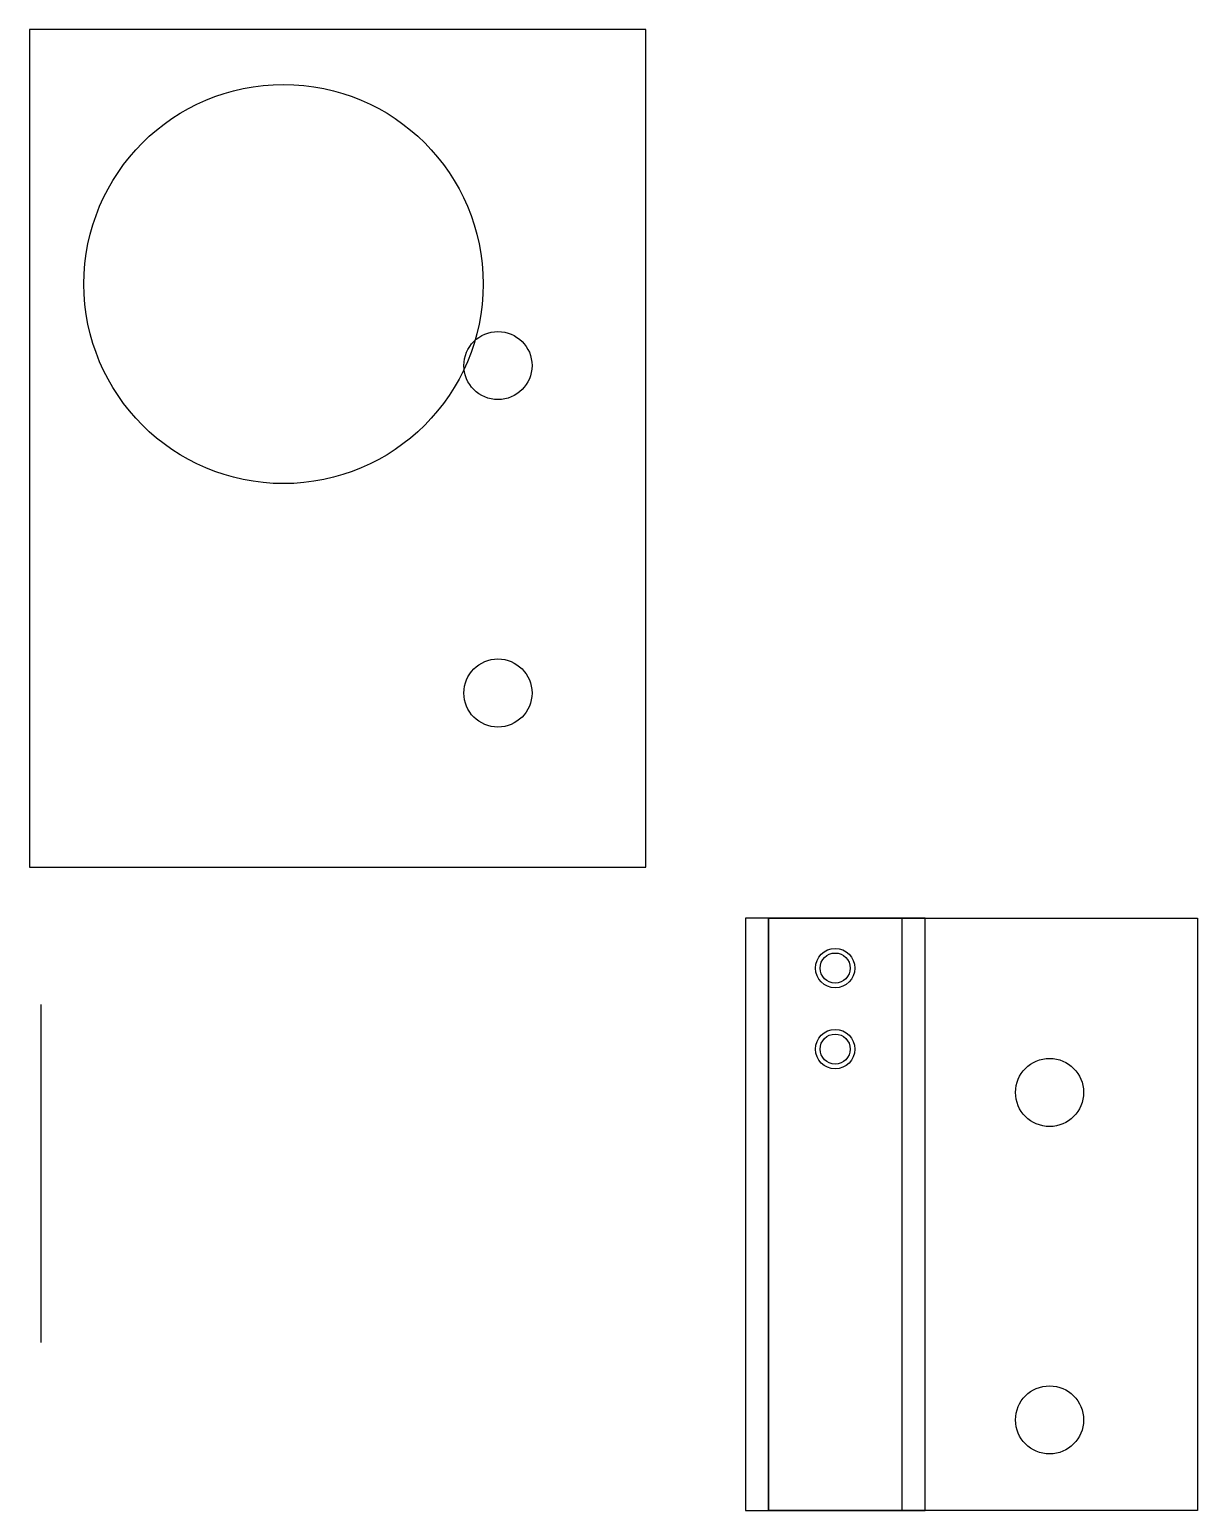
# Model space of a CAD drawing. Header units: inches. Extents: x -19 to 69, y -92 to 19.
import ezdxf

# ---------------------------------------------------------------- set-up
doc = ezdxf.new("R2010")
doc.units = ezdxf.units.IN
doc.header["$MEASUREMENT"] = 0
for name, color, linetype in [('cameraMount1', 1, 'Continuous'), ('cameraMount2', 3, 'Continuous'), ('kopfMount1', 4, 'Continuous'), ('kopfMount3', 2, 'Continuous'), ('kopftMount2', 6, 'Continuous')]:
    doc.layers.add(name, color=color, linetype=linetype)

msp = doc.modelspace()

# ---------------------------------------------------------------- linework, layer by layer
at = {"layer": 'cameraMount1'}
msp.add_line((-18.23, -54.16), (-18.23, -79.56), dxfattribs=at)
msp.add_lwpolyline([(-19.08, -43.84), (27.22, -43.84), (27.22, 19.12), (-19.08, 19.12)], close=True, dxfattribs=at)
for centre in [(16.11, -6.13), (16.11, -30.74)]:
    msp.add_circle(centre, 2.56, dxfattribs=at)
at = {"layer": 'cameraMount2'}
msp.add_lwpolyline([(-19.08, -43.84), (27.22, -43.84), (27.22, 19.12), (-19.08, 19.12)], close=True, dxfattribs=at)
msp.add_circle((0, 0), 15, dxfattribs=at)
at = {"layer": 'kopfMount1'}
msp.add_lwpolyline([(34.7, -92.17), (48.2, -92.17), (48.2, -47.67), (34.7, -47.67)], close=True, dxfattribs=at)
for centre in [(41.45, -51.41), (41.45, -57.5)]:
    msp.add_circle(centre, 1.13, dxfattribs=at)
at = {"layer": 'kopfMount3'}
msp.add_lwpolyline([(36.45, -47.67), (68.67, -47.67), (68.67, -92.17), (36.45, -92.17)], close=True, dxfattribs=at)
for centre, radius in [((41.45, -51.41), 1.48), ((41.45, -57.5), 1.48), ((41.45, -57.5), 1.48), ((57.56, -60.76), 2.56), ((57.56, -85.37), 2.56)]:
    msp.add_circle(centre, radius, dxfattribs=at)
at = {"layer": 'kopftMount2'}
for p, q in [((36.45, -47.67), (36.45, -92.17)), ((36.45, -47.67), (46.45, -47.67)), ((46.45, -47.67), (46.45, -92.17)), ((36.45, -92.17), (46.45, -92.17))]:
    msp.add_line(p, q, dxfattribs=at)
for centre in [(41.45, -51.41), (41.45, -57.5)]:
    msp.add_circle(centre, 1.48, dxfattribs=at)

doc.saveas('drawing.dxf')
